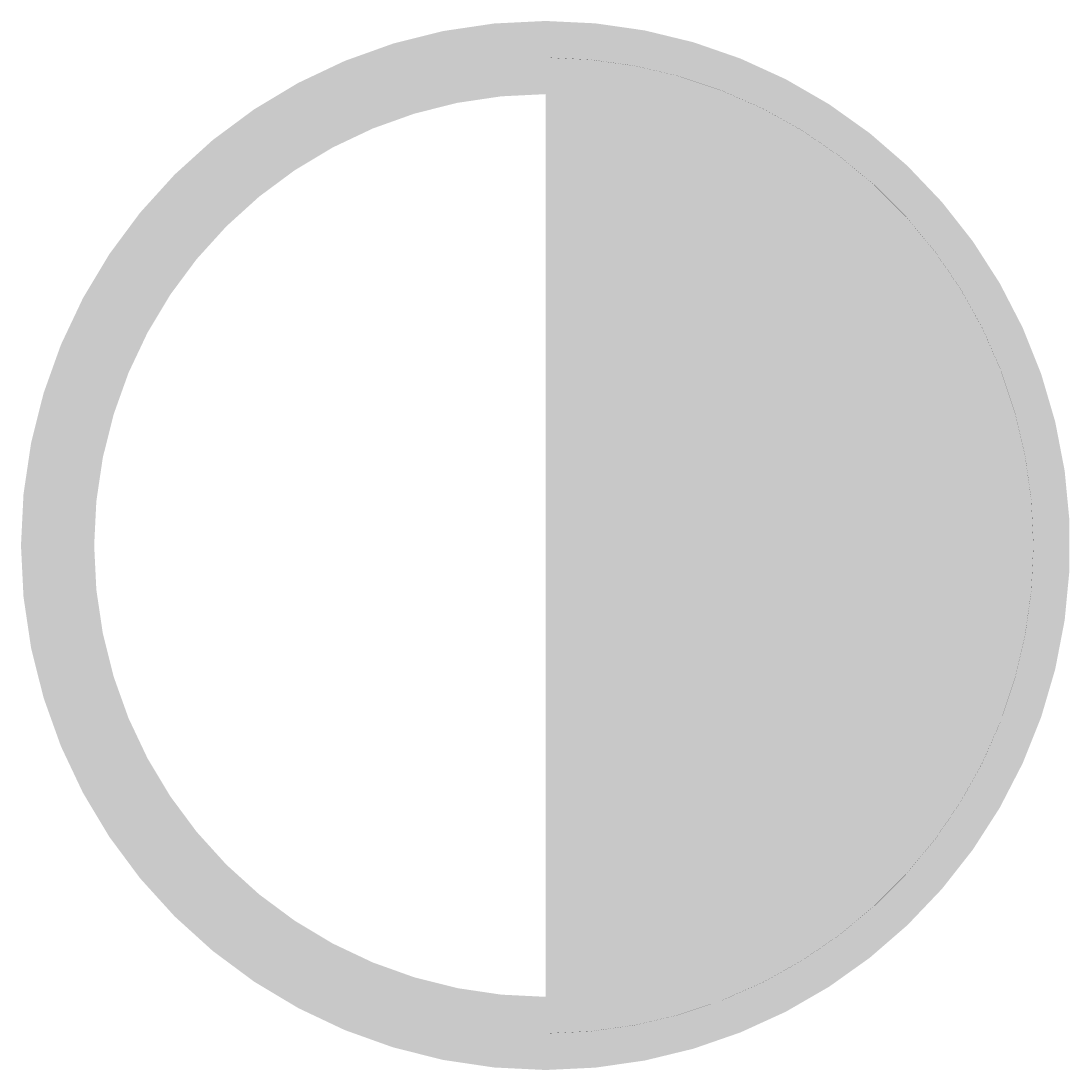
# Model space of a CAD drawing. Extents: x -0.29 to 4.01, y -0.29 to 4.01.
import ezdxf

# ---------------------------------------------------------------- set-up
doc = ezdxf.new("R2010")
doc.units = 0
doc.header["$MEASUREMENT"] = 0
doc.layers.get('0').update_dxf_attribs({"linetype": 'CONTINUOUS'})

msp = doc.modelspace()

# ---------------------------------------------------------------- linework, layer by layer
at = {"color": 7, "const_width": 0.3}
msp.add_lwpolyline([(1.8609, -0.1416, 1), (1.8609, 3.8584, 1), (1.8609, -0.1416, 1)], format="xyb", dxfattribs=at)
for points, const_width in [([(1.8609, 0.8584, 0.414214), (2.8609, 1.8584, 0.414214), (1.8609, 2.8584, 0.414214)], 2), ([(1.8609, 3.8584, -0.414214), (3.8609, 1.8584, -0.414214), (1.8609, -0.1416, -0.414214)], 0.0003)]:
    msp.add_lwpolyline(points, format="xyb", dxfattribs=dict(const_width=const_width))

doc.saveas('drawing.dxf')
